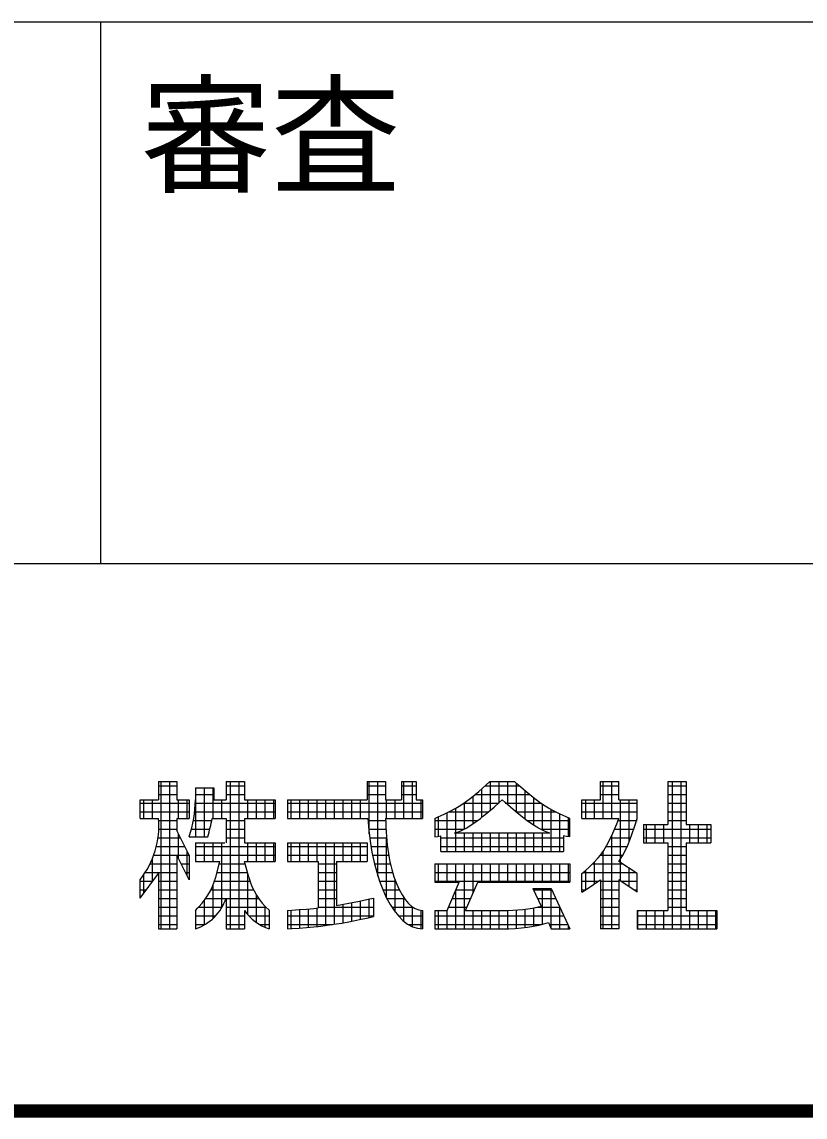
# Model space of a CAD drawing. Units: millimetres, scale not verified. Extents: x -8093 to 8093, y -5792 to 5792.
# Drawn here: x 530 to 1073, y -5792 to -5034 of the extents above; entities that cross this region are included whole.
import ezdxf
from ezdxf.enums import TextEntityAlignment as Align

# ---------------------------------------------------------------- set-up
doc = ezdxf.new("R2010")
doc.units = ezdxf.units.MM
doc.header["$LTSCALE"] = 30
doc.layers.add('0-0_Axis_waku', color=7, linetype='Continuous', lineweight=25)
doc.styles.add('ＭＳ ゴシック', font='')
doc.styles.get('ＭＳ ゴシック').set_extended_font_data('MS Gothic')

msp = doc.modelspace()

# ---------------------------------------------------------------- linework, layer by layer
at = {"layer": '0-0_Axis_waku'}
for p, q in [((-8085, -5034), (8085, -5034)), ((584.99, -5409), (584.99, -5034)), ((-75.01, -5409), (8085, -5409)), ((625.1, -5560.03), (637.85, -5560.03)), ((625.1, -5560.03), (625.1, -5572.78)), ((625.1, -5563.08), (637.85, -5563.08)), ((626.99, -5662.04), (626.99, -5560.03)), ((632.99, -5662.04), (632.99, -5560.03)), ((637.85, -5560.03), (637.85, -5572.78)), ((650.61, -5564.28), (650.61, -5572.78)), ((650.98, -5598.28), (650.98, -5564.28)), ((656.98, -5598.28), (656.98, -5564.28)), ((662.98, -5585.53), (662.98, -5564.28)), ((671.85, -5560.03), (684.6, -5560.03)), ((671.85, -5560.03), (671.85, -5572.78)), ((671.85, -5563.08), (684.6, -5563.08)), ((674.98, -5662.04), (674.98, -5560.03)), ((680.98, -5662.04), (680.98, -5560.03)), ((684.6, -5560.03), (684.6, -5572.78)), ((769.61, -5560.03), (782.36, -5560.03)), ((769.61, -5560.03), (769.61, -5572.78)), ((769.61, -5563.08), (782.36, -5563.08)), ((770.98, -5596.44), (770.98, -5560.03)), ((776.98, -5625.45), (776.98, -5560.03)), ((782.36, -5560.03), (782.36, -5572.78)), ((793.41, -5560.03), (803.61, -5560.03)), ((793.41, -5560.03), (793.41, -5572.78)), ((793.41, -5563.08), (803.61, -5563.08)), ((794.98, -5585.53), (794.98, -5560.03)), ((800.98, -5585.53), (800.98, -5560.03)), ((803.61, -5560.03), (803.61, -5572.78)), ((848.99, -5584.77), (848.99, -5565.18)), ((851.23, -5563.08), (874.99, -5563.08)), ((854.6, -5560.03), (871.61, -5560.03)), ((854.99, -5579.85), (854.99, -5560.24)), ((860.99, -5575.08), (860.99, -5560.03)), ((866.99, -5576.19), (866.99, -5560.03)), ((872.99, -5581.33), (872.99, -5561.31)), ((878.99, -5586.13), (878.99, -5566.61)), ((931.11, -5560.03), (943.86, -5560.03)), ((931.11, -5572.78), (931.11, -5560.03)), ((931.11, -5563.08), (943.86, -5563.08)), ((932.99, -5585.53), (932.99, -5560.03)), ((938.99, -5585.53), (938.99, -5560.03)), ((943.86, -5572.78), (943.86, -5560.03)), ((977.86, -5560.03), (990.61, -5560.03)), ((977.86, -5560.03), (977.86, -5589.79)), ((977.86, -5563.08), (990.61, -5563.08)), ((980.99, -5662.04), (980.99, -5560.03)), ((986.99, -5662.04), (986.99, -5560.03)), ((990.61, -5560.03), (990.61, -5589.79)), ((612.35, -5585.53), (612.35, -5572.78)), ((612.35, -5572.78), (625.1, -5572.78)), ((614.99, -5585.53), (614.99, -5572.78)), ((620.99, -5585.53), (620.99, -5572.78)), ((625.1, -5569.08), (637.85, -5569.08)), ((637.85, -5572.78), (646.35, -5572.78)), ((638.99, -5585.53), (638.99, -5572.78)), ((644.99, -5585.53), (644.99, -5572.78)), ((646.35, -5572.78), (646.35, -5585.53)), ((650.61, -5569.08), (663.36, -5569.08)), ((668.98, -5585.53), (668.98, -5572.78)), ((671.85, -5569.08), (684.6, -5569.08)), ((684.6, -5572.78), (705.85, -5572.78)), ((686.98, -5585.53), (686.98, -5572.78)), ((692.98, -5585.53), (692.98, -5572.78)), ((698.98, -5585.53), (698.98, -5572.78)), ((704.99, -5585.53), (704.99, -5572.78)), ((705.85, -5572.78), (705.85, -5585.53)), ((714.35, -5572.78), (714.35, -5585.53)), ((714.35, -5572.78), (769.61, -5572.78)), ((716.97, -5585.53), (716.97, -5572.78)), ((722.97, -5585.53), (722.97, -5572.78)), ((728.98, -5585.53), (728.98, -5572.78)), ((734.98, -5585.53), (734.98, -5572.78)), ((740.98, -5585.53), (740.98, -5572.78)), ((746.98, -5585.53), (746.98, -5572.78)), ((752.98, -5585.53), (752.98, -5572.78)), ((758.98, -5585.53), (758.98, -5572.78)), ((764.98, -5585.53), (764.98, -5572.78)), ((769.61, -5569.08), (782.36, -5569.08)), ((782.36, -5572.78), (793.41, -5572.78)), ((782.98, -5585.53), (782.98, -5572.78)), ((788.98, -5585.53), (788.98, -5572.78)), ((793.41, -5569.08), (803.61, -5569.08)), ((803.61, -5572.78), (807.86, -5572.78)), ((806.98, -5585.53), (806.98, -5572.78)), ((807.86, -5572.78), (807.86, -5585.53)), ((842.99, -5589.18), (842.99, -5570.12)), ((844.42, -5569.08), (881.79, -5569.08)), ((884.99, -5590.34), (884.99, -5571.52)), ((918.36, -5585.53), (918.36, -5572.78)), ((918.36, -5572.78), (931.11, -5572.78)), ((920.99, -5585.53), (920.99, -5572.78)), ((926.99, -5585.53), (926.99, -5572.78)), ((931.11, -5569.08), (943.86, -5569.08)), ((943.86, -5572.78), (956.61, -5572.78)), ((944.99, -5628.79), (944.99, -5572.78)), ((950.99, -5601.87), (950.99, -5572.78)), ((956.61, -5585.53), (956.61, -5572.78)), ((977.86, -5569.08), (990.61, -5569.08)), ((612.35, -5575.08), (646.35, -5575.08)), ((612.35, -5581.08), (646.35, -5581.08)), ((650.05, -5581.08), (705.85, -5581.08)), ((650.53, -5575.08), (705.85, -5575.08)), ((714.35, -5575.08), (807.86, -5575.08)), ((714.35, -5581.08), (807.86, -5581.08)), ((824.98, -5608.49), (824.98, -5581.6)), ((826.04, -5581.08), (853.53, -5581.08)), ((830.98, -5608.49), (830.98, -5578.84)), ((836.98, -5592.81), (836.98, -5575.07)), ((837.24, -5575.08), (860.51, -5575.08)), ((865.16, -5575.08), (889.82, -5575.08)), ((872.68, -5581.08), (900.28, -5581.08)), ((890.99, -5593.08), (890.99, -5575.94)), ((896.99, -5608.49), (896.99, -5579.66)), ((918.36, -5575.08), (956.61, -5575.08)), ((918.36, -5581.08), (956.61, -5581.08)), ((977.86, -5575.08), (990.61, -5575.08)), ((977.86, -5581.08), (990.61, -5581.08)), ((612.35, -5585.53), (625.1, -5585.53)), ((625.2, -5587.08), (637.85, -5587.08)), ((637.85, -5585.53), (637.85, -5594.04)), ((637.85, -5585.53), (646.35, -5585.53)), ((649.16, -5587.08), (661.91, -5587.08)), ((662.18, -5585.53), (671.85, -5585.53)), ((671.85, -5585.53), (671.85, -5602.53)), ((671.85, -5587.08), (684.6, -5587.08)), ((684.6, -5585.53), (705.85, -5585.53)), ((684.6, -5585.53), (684.6, -5602.53)), ((714.35, -5585.53), (770.01, -5585.53)), ((770.11, -5587.08), (782.37, -5587.08)), ((782.36, -5585.53), (807.86, -5585.53)), ((816.35, -5585.53), (816.35, -5598.28)), ((816.35, -5587.08), (845.85, -5587.08)), ((818.98, -5597.95), (818.98, -5584.36)), ((880.36, -5587.08), (909.86, -5587.08)), ((902.99, -5608.49), (902.99, -5582.41)), ((908.99, -5598.17), (908.99, -5585.16)), ((909.86, -5598.28), (909.86, -5585.53)), ((918.36, -5585.53), (943.86, -5585.53)), ((943.31, -5587.08), (956.61, -5587.08)), ((977.86, -5587.08), (990.61, -5587.08)), ((625.22, -5593.08), (637.85, -5593.08)), ((646.35, -5611.03), (637.85, -5594.04)), ((638.99, -5613.31), (638.99, -5596.31)), ((647.85, -5593.08), (660.6, -5593.08)), ((671.85, -5593.08), (684.6, -5593.08)), ((770.61, -5593.08), (782.54, -5593.08)), ((816.35, -5593.08), (836.43, -5593.08)), ((833.36, -5595.74), (830.04, -5595.74)), ((896.18, -5595.74), (833.36, -5595.74)), ((836.98, -5608.49), (836.98, -5595.74)), ((842.99, -5608.49), (842.99, -5595.74)), ((848.99, -5608.49), (848.99, -5595.74)), ((854.99, -5608.49), (854.99, -5595.74)), ((860.99, -5608.49), (860.99, -5595.74)), ((866.99, -5608.49), (866.99, -5595.74)), ((872.99, -5608.49), (872.99, -5595.74)), ((878.99, -5608.49), (878.99, -5595.74)), ((884.99, -5608.49), (884.99, -5595.74)), ((889.79, -5593.08), (909.86, -5593.08)), ((890.99, -5608.49), (890.99, -5595.74)), ((940.85, -5593.08), (954.5, -5593.08)), ((960.86, -5589.79), (960.86, -5602.53)), ((960.86, -5589.79), (977.86, -5589.79)), ((960.86, -5593.08), (1007.61, -5593.08)), ((962.99, -5602.53), (962.99, -5589.79)), ((968.99, -5602.53), (968.99, -5589.79)), ((974.99, -5602.53), (974.99, -5589.79)), ((990.61, -5589.79), (1007.61, -5589.79)), ((992.99, -5602.53), (992.99, -5589.79)), ((998.99, -5602.53), (998.99, -5589.79)), ((1004.99, -5602.53), (1004.99, -5589.79)), ((1007.61, -5589.79), (1007.61, -5602.53)), ((624.65, -5599.08), (640.37, -5599.08)), ((646.35, -5598.28), (659.1, -5598.28)), ((650.61, -5602.53), (650.61, -5615.29)), ((650.61, -5602.53), (671.02, -5602.53)), ((650.98, -5615.29), (650.98, -5602.53)), ((656.98, -5615.29), (656.98, -5602.53)), ((662.98, -5615.29), (662.98, -5602.53)), ((668.98, -5647.12), (668.98, -5602.53)), ((671.85, -5599.08), (684.6, -5599.08)), ((684.6, -5602.53), (705.85, -5602.53)), ((686.98, -5615.29), (686.98, -5602.53)), ((692.98, -5615.29), (692.98, -5602.53)), ((698.98, -5615.29), (698.98, -5602.53)), ((704.99, -5615.29), (704.99, -5602.53)), ((705.85, -5602.53), (705.85, -5615.29)), ((714.35, -5602.53), (714.35, -5615.29)), ((714.35, -5602.53), (769.61, -5602.53)), ((716.99, -5615.29), (716.99, -5602.53)), ((722.99, -5615.29), (722.99, -5602.53)), ((728.99, -5615.29), (728.99, -5602.53)), ((734.99, -5615.29), (734.99, -5602.53)), ((740.99, -5659.7), (740.99, -5602.53)), ((746.99, -5658.96), (746.99, -5602.53)), ((752.99, -5615.29), (752.99, -5602.53)), ((758.99, -5615.29), (758.99, -5602.53)), ((764.99, -5615.29), (764.99, -5602.53)), ((769.61, -5602.53), (769.61, -5615.29)), ((771.31, -5599.08), (782.94, -5599.08)), ((782.98, -5640.58), (782.98, -5599.5)), ((820.61, -5608.49), (820.61, -5597.71)), ((820.61, -5599.08), (905.61, -5599.08)), ((905.61, -5597.71), (905.61, -5608.49)), ((938.18, -5599.08), (952.1, -5599.08)), ((938.99, -5662.04), (938.99, -5597.37)), ((960.86, -5599.08), (1007.61, -5599.08)), ((960.86, -5602.53), (977.86, -5602.53)), ((977.86, -5602.53), (977.86, -5649.29)), ((990.61, -5602.53), (1007.61, -5602.53)), ((990.61, -5602.53), (990.61, -5649.29)), ((621.66, -5611.08), (637.85, -5611.08)), ((623.48, -5605.08), (643.38, -5605.08)), ((637.85, -5611.03), (637.85, -5662.04)), ((637.88, -5611.08), (646.35, -5611.08)), ((644.99, -5625.32), (644.99, -5608.31)), ((650.61, -5605.08), (705.85, -5605.08)), ((650.61, -5611.08), (705.85, -5611.08)), ((714.35, -5605.08), (769.61, -5605.08)), ((714.35, -5611.08), (769.61, -5611.08)), ((772.2, -5605.08), (783.59, -5605.08)), ((773.31, -5611.08), (784.5, -5611.08)), ((820.61, -5605.08), (905.61, -5605.08)), ((820.61, -5608.49), (905.61, -5608.49)), ((931.51, -5611.08), (946.56, -5611.08)), ((932.99, -5662.04), (932.99, -5608.73)), ((935, -5605.08), (949.71, -5605.08)), ((977.86, -5605.08), (990.61, -5605.08)), ((977.86, -5611.08), (990.61, -5611.08)), ((619.15, -5617.08), (637.85, -5617.08)), ((620.99, -5629.27), (620.99, -5612.88)), ((640.88, -5617.08), (646.35, -5617.08)), ((650.61, -5615.29), (667.6, -5615.29)), ((664.65, -5626.29), (667.6, -5615.29)), ((667.13, -5617.08), (685.08, -5617.08)), ((687.55, -5626.29), (684.6, -5615.29)), ((684.6, -5615.29), (705.85, -5615.29)), ((714.35, -5615.29), (735.61, -5615.29)), ((735.61, -5615.29), (735.61, -5647.59)), ((735.61, -5617.08), (748.36, -5617.08)), ((748.36, -5615.29), (769.61, -5615.29)), ((748.36, -5615.29), (748.36, -5645.89)), ((774.65, -5617.08), (785.7, -5617.08)), ((816.35, -5616.98), (816.35, -5629.73)), ((816.35, -5616.98), (909.86, -5616.98)), ((818.98, -5629.73), (818.98, -5616.98)), ((824.98, -5629.73), (824.98, -5616.98)), ((830.98, -5629.73), (830.98, -5616.98)), ((836.98, -5662.04), (836.98, -5616.98)), ((842.99, -5636.92), (842.99, -5616.98)), ((848.99, -5629.73), (848.99, -5616.98)), ((854.99, -5629.73), (854.99, -5616.98)), ((860.99, -5629.73), (860.99, -5616.98)), ((866.99, -5629.73), (866.99, -5616.98)), ((872.99, -5629.73), (872.99, -5616.98)), ((878.99, -5629.73), (878.99, -5616.98)), ((884.99, -5629.73), (884.99, -5616.98)), ((890.99, -5629.73), (890.99, -5616.98)), ((896.99, -5629.73), (896.99, -5616.98)), ((902.99, -5629.73), (902.99, -5616.98)), ((908.99, -5629.73), (908.99, -5616.98)), ((909.86, -5616.98), (909.86, -5629.73)), ((925.63, -5617.08), (946.55, -5617.08)), ((926.99, -5631.01), (926.99, -5616.07)), ((956.61, -5623.79), (943.86, -5615.29)), ((977.86, -5617.08), (990.61, -5617.08)), ((612.35, -5640.79), (625.1, -5623.79)), ((614.99, -5637.27), (614.99, -5624.37)), ((615.82, -5623.08), (637.85, -5623.08)), ((625.1, -5623.79), (625.1, -5662.04)), ((643.88, -5623.08), (646.35, -5623.08)), ((665.52, -5623.08), (686.69, -5623.08)), ((686.98, -5652.33), (686.98, -5624.17)), ((735.61, -5623.08), (748.36, -5623.08)), ((776.26, -5623.08), (787.25, -5623.08)), ((816.35, -5623.08), (909.86, -5623.08)), ((918.36, -5636.54), (918.36, -5623.79)), ((919.18, -5623.08), (955.55, -5623.08)), ((920.99, -5634.95), (920.99, -5621.44)), ((950.99, -5632.79), (950.99, -5620.04)), ((956.61, -5636.54), (956.61, -5623.79)), ((977.86, -5623.08), (990.61, -5623.08)), ((612.35, -5640.79), (612.35, -5628.04)), ((612.35, -5629.08), (621.13, -5629.08)), ((625.1, -5629.08), (637.85, -5629.08)), ((662.98, -5654.65), (662.98, -5631.37)), ((663.82, -5629.08), (688.39, -5629.08)), ((735.61, -5629.08), (748.36, -5629.08)), ((778.18, -5629.08), (789.24, -5629.08)), ((788.98, -5650.41), (788.98, -5628.39)), ((816.35, -5629.08), (909.86, -5629.08)), ((816.35, -5629.73), (833.36, -5629.73)), ((824.86, -5649.29), (833.36, -5629.73)), ((837.61, -5649.29), (846.11, -5629.73)), ((846.11, -5629.73), (909.86, -5629.73)), ((884.36, -5633.99), (890, -5646.41)), ((884.99, -5635.38), (884.99, -5633.99)), ((890.99, -5658.91), (890.99, -5633.99)), ((896.99, -5662.04), (896.99, -5633.99)), ((918.36, -5629.08), (929.94, -5629.08)), ((931.11, -5628.04), (931.11, -5662.04)), ((931.11, -5629.08), (943.86, -5629.08)), ((943.86, -5628.04), (943.86, -5662.04)), ((956.61, -5636.54), (943.86, -5628.04)), ((945.42, -5629.08), (956.61, -5629.08)), ((977.86, -5629.08), (990.61, -5629.08)), ((612.35, -5635.08), (616.63, -5635.08)), ((625.1, -5635.08), (637.85, -5635.08)), ((625.1, -5641.08), (637.85, -5641.08)), ((656.98, -5659.14), (656.98, -5642.19)), ((657.78, -5641.08), (671.75, -5641.08)), ((661.34, -5635.08), (690.87, -5635.08)), ((671.85, -5640.79), (671.85, -5662.04)), ((671.85, -5641.08), (694.43, -5641.08)), ((692.98, -5657.7), (692.98, -5638.88)), ((735.61, -5635.08), (748.36, -5635.08)), ((735.61, -5641.08), (748.36, -5641.08)), ((770.99, -5654.46), (770.99, -5641.42)), ((773.86, -5640.79), (773.86, -5653.54)), ((780.46, -5635.08), (791.81, -5635.08)), ((783.23, -5641.08), (795.34, -5641.08)), ((794.98, -5656.83), (794.98, -5640.56)), ((828.43, -5641.08), (841.18, -5641.08)), ((830.98, -5662.04), (830.98, -5635.19)), ((831.04, -5635.08), (843.78, -5635.08)), ((884.85, -5635.08), (897.6, -5635.08)), ((887.58, -5641.08), (900.33, -5641.08)), ((918.36, -5635.08), (920.79, -5635.08)), ((931.11, -5635.08), (943.86, -5635.08)), ((931.11, -5641.08), (943.86, -5641.08)), ((954.42, -5635.08), (956.61, -5635.08)), ((977.86, -5635.08), (990.61, -5635.08)), ((977.86, -5641.08), (990.61, -5641.08)), ((625.1, -5647.08), (637.85, -5647.08)), ((650.61, -5649.29), (652.31, -5647.59)), ((650.61, -5649.21), (650.61, -5662.04)), ((650.98, -5661.91), (650.98, -5648.86)), ((652.82, -5647.08), (669.01, -5647.08)), ((671.85, -5647.08), (699.39, -5647.08)), ((684.6, -5649.29), (684.6, -5662.04)), ((698.98, -5661.04), (698.98, -5646.66)), ((701.6, -5649.21), (701.6, -5662.04)), ((714.35, -5649.29), (714.35, -5662.04)), ((716.99, -5661.86), (716.99, -5649.28)), ((722.99, -5661.48), (722.99, -5648.75)), ((728.99, -5660.96), (728.99, -5648.21)), ((734.99, -5660.4), (734.99, -5647.68)), ((735.61, -5647.08), (773.86, -5647.08)), ((752.99, -5657.84), (752.99, -5645.29)), ((758.99, -5656.71), (758.99, -5644)), ((764.99, -5655.59), (764.99, -5642.71)), ((786.66, -5647.08), (801.21, -5647.08)), ((800.98, -5660.58), (800.98, -5646.93)), ((806.98, -5662.01), (806.98, -5649.25)), ((807.86, -5649.29), (807.86, -5662.04)), ((816.35, -5649.29), (816.35, -5662.04)), ((816.35, -5649.29), (824.86, -5649.29)), ((818.98, -5662.04), (818.98, -5649.29)), ((824.98, -5662.04), (824.98, -5649)), ((825.81, -5647.08), (838.57, -5647.08)), ((837.61, -5649.29), (863.11, -5649.29)), ((842.99, -5662.04), (842.99, -5649.29)), ((848.99, -5662.04), (848.99, -5649.29)), ((854.99, -5662.04), (854.99, -5649.29)), ((860.99, -5662.04), (860.99, -5649.29)), ((866.99, -5662.04), (866.99, -5649.23)), ((872.99, -5661.69), (872.99, -5648.94)), ((878.99, -5661.11), (878.99, -5648.36)), ((884.99, -5660.22), (884.99, -5647.47)), ((887.01, -5647.08), (903.06, -5647.08)), ((902.99, -5662.04), (902.99, -5646.93)), ((931.11, -5647.08), (943.86, -5647.08)), ((956.61, -5649.29), (956.61, -5662.04)), ((956.61, -5649.29), (977.86, -5649.29)), ((956.98, -5662.04), (956.98, -5649.29)), ((962.99, -5662.04), (962.99, -5649.29)), ((968.99, -5662.04), (968.99, -5649.29)), ((974.99, -5662.04), (974.99, -5649.29)), ((977.86, -5647.08), (990.61, -5647.08)), ((990.61, -5649.29), (1011.86, -5649.29)), ((992.99, -5662.04), (992.99, -5649.29)), ((998.99, -5662.04), (998.99, -5649.29)), ((1004.99, -5662.04), (1004.99, -5649.29)), ((1010.99, -5662.04), (1010.99, -5649.29)), ((1011.86, -5649.29), (1011.86, -5662.04)), ((625.1, -5653.08), (637.85, -5653.08)), ((650.61, -5653.08), (664.55, -5653.08)), ((671.85, -5653.08), (684.6, -5653.08)), ((687.66, -5653.08), (701.6, -5653.08)), ((714.35, -5653.08), (773.86, -5653.08)), ((791.16, -5653.08), (807.86, -5653.08)), ((816.35, -5653.08), (905.78, -5653.08)), ((931.11, -5653.08), (943.86, -5653.08)), ((956.61, -5653.08), (1011.86, -5653.08)), ((625.1, -5659.08), (637.85, -5659.08)), ((625.1, -5662.04), (637.85, -5662.04)), ((650.61, -5659.08), (657.09, -5659.08)), ((671.85, -5659.08), (684.6, -5659.08)), ((671.85, -5662.04), (684.6, -5662.04)), ((695.12, -5659.08), (701.6, -5659.08)), ((714.35, -5659.08), (745.53, -5659.08)), ((798.09, -5659.08), (807.86, -5659.08)), ((816.35, -5659.08), (890.33, -5659.08)), ((816.35, -5662.04), (863.11, -5662.04)), ((895.12, -5657.67), (897.1, -5662.04)), ((895.76, -5659.08), (908.51, -5659.08)), ((897.1, -5662.04), (909.86, -5662.04)), ((908.99, -5662.04), (908.99, -5660.13)), ((931.11, -5659.08), (943.86, -5659.08)), ((943.86, -5662.04), (931.11, -5662.04)), ((956.61, -5659.08), (1011.86, -5659.08)), ((956.61, -5662.04), (1011.86, -5662.04)), ((8087.4, -5786.4), (-8087.4, -5786.4)), ((8086.8, -5785.8), (-8086.8, -5785.8)), ((8086.2, -5785.2), (-8086.2, -5785.2)), ((8085.6, -5784.6), (-8085.6, -5784.6)), ((-8085, -5784), (8085, -5784)), ((8093.4, -5792.4), (-8093.4, -5792.4)), ((8092.8, -5791.8), (-8092.8, -5791.8)), ((8092.2, -5791.2), (-8092.2, -5791.2)), ((8091.6, -5790.6), (-8091.6, -5790.6)), ((8091, -5790), (-8091, -5790)), ((8090.4, -5789.4), (-8090.4, -5789.4)), ((8089.8, -5788.8), (-8089.8, -5788.8)), ((8089.2, -5788.2), (-8089.2, -5788.2)), ((8088.6, -5787.6), (-8088.6, -5787.6)), ((8088, -5787), (-8088, -5787))]:
    msp.add_line(p, q, dxfattribs=at)
for points in [[(650.61, -5564.28), (663.36, -5564.28), (663.36, -5572.78), (671.85, -5572.78)], [(816.35, -5585.53), (818.79, -5584.44), (822.96, -5582.53), (827.07, -5580.53), (831.09, -5578.37), (833.36, -5577.03), (836.52, -5574.98), (841.77, -5571.12), (846.83, -5566.95), (851.77, -5562.6), (854.6, -5560.03)], [(909.86, -5585.53), (907.43, -5584.44), (903.26, -5582.53), (899.14, -5580.53), (895.13, -5578.37), (892.86, -5577.03), (889.69, -5574.98), (884.44, -5571.12), (879.38, -5566.95), (874.45, -5562.6), (871.61, -5560.03)], [(830.04, -5595.74), (831.46, -5595.28), (833.93, -5594.31), (838.06, -5592.27), (842.02, -5589.85), (845.85, -5587.17), (848.01, -5585.53), (850.19, -5583.82), (853.88, -5580.8), (857.49, -5577.72), (861.05, -5574.6), (863.11, -5572.78)], [(896.18, -5595.74), (894.76, -5595.28), (892.28, -5594.31), (888.16, -5592.27), (884.19, -5589.85), (880.36, -5587.17), (878.21, -5585.53), (876.02, -5583.82), (872.34, -5580.8), (868.73, -5577.72), (865.16, -5574.6), (863.11, -5572.78)], [(918.36, -5623.79), (920.26, -5622.1), (923.5, -5619.16), (926.61, -5616.13), (929.53, -5612.96), (931.11, -5611.03), (933.39, -5607.84), (936.82, -5601.97), (939.75, -5595.75), (942.39, -5589.31), (943.86, -5585.53)], [(943.86, -5615.29), (946.32, -5611.56), (949.87, -5604.7), (952.76, -5597.44), (955.25, -5589.94), (956.61, -5585.53)], [(816.35, -5598.28), (818.51, -5598.01), (820.61, -5597.71)], [(909.86, -5598.28), (907.7, -5598.01), (905.61, -5597.71)], [(646.35, -5611.03), (646.35, -5628.04), (637.85, -5611.03)], [(884.36, -5633.99), (897.1, -5633.99), (909.86, -5662.04)], [(918.36, -5636.54), (920.17, -5635.41), (923.29, -5633.44), (926.36, -5631.43), (929.39, -5629.32), (931.11, -5628.04)], [(748.36, -5645.89), (751.93, -5645.28), (758.07, -5644.13), (764.2, -5642.88), (770.31, -5641.56), (773.86, -5640.79)], [(714.35, -5649.29), (717.32, -5649.09), (722.44, -5648.73), (727.54, -5648.34), (732.65, -5647.89), (735.61, -5647.59)], [(714.35, -5662.04), (717.32, -5661.84), (722.44, -5661.48), (727.54, -5661.09), (732.65, -5660.64), (735.61, -5660.34), (737.39, -5660.14), (740.46, -5659.77), (743.52, -5659.36), (746.58, -5658.91), (748.36, -5658.64), (751.93, -5658.03), (758.07, -5656.88), (764.2, -5655.63), (770.31, -5654.31), (773.86, -5653.54)]]:
    msp.add_lwpolyline(points, dxfattribs=at)
for centre, radius, start, end in [((561, -5570.95), 89.62, 342.24469, 358.83064), ((563.72, -5590.28), 61.57, 322.18031, 4.4213), ((573.75, -5570.95), 89.62, 342.24469, 350.63754), ((619, -5614.06), 47.26, 311.96062, 345.00003), ((733.2, -5614.06), 47.26, 194.99997, 228.03938), ((639.98, -5630.16), 33.6, 288.43475, 341.56525), ((712.23, -5630.16), 33.6, 214.69511, 251.56525)]:
    msp.add_arc(centre, radius, start, end, dxfattribs=at)
for centre, major_axis, ratio, start_param, end_param in [((807.86, -5572.78), (0, 89.25), 0.4285, 1.714144, 3.141593), ((807.86, -5585.53), (0, 63.75), 0.3999, 1.570796, 3.141593), ((863.11, -5636.54), (42.5, 0), 0.3, 4.712389, 5.397626), ((863.11, -5649.29), (42.5, 0), 0.3, 4.712389, 5.56548)]:
    msp.add_ellipse(centre, major_axis=major_axis, ratio=ratio, start_param=start_param, end_param=end_param, dxfattribs=at)

# ---------------------------------------------------------------- texts
at = {"layer": '0-0_Axis_waku', "style": 'ＭＳ ゴシック'}
msp.add_text('審査', height=65.98, dxfattribs=at).set_placement((612.84, -5165.38), align=Align.BOTTOM_LEFT)

doc.saveas('drawing.dxf')
